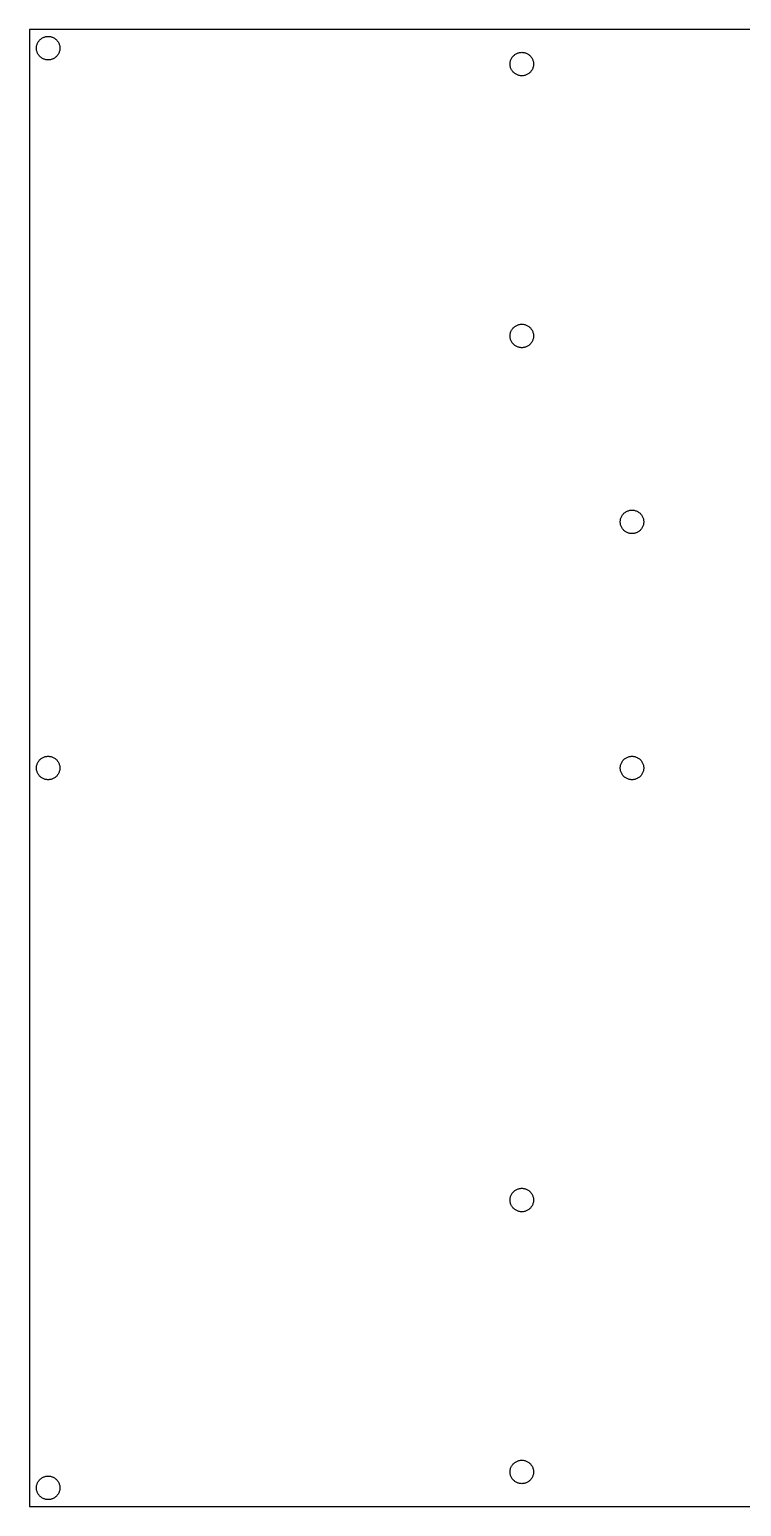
# Model space of a CAD drawing. Header units: metres. Extents: x 0 to 214, y 0 to 214.
# Drawn here: x 0 to 103.2, y 0 to 214 of the extents above; entities that cross this region are included whole.
import ezdxf

# ---------------------------------------------------------------- set-up
doc = ezdxf.new("R2010")
doc.units = ezdxf.units.M

msp = doc.modelspace()

# ---------------------------------------------------------------- linework, layer by layer
for p, q in [((214, 214), (0, 214)), ((0, 214), (0, 0)), ((1.08319, 211.825), (1.11937, 211.926)), ((1.11937, 211.926), (1.16179, 212.024)), ((1.16179, 212.024), (1.21027, 212.119)), ((1.21027, 212.119), (1.26463, 212.211)), ((1.26463, 212.211), (1.32466, 212.299)), ((1.32466, 212.299), (1.39012, 212.384)), ((1.39012, 212.384), (1.46074, 212.464)), ((1.46074, 212.464), (1.53625, 212.539)), ((1.53625, 212.539), (1.61638, 212.61)), ((1.61638, 212.61), (1.70076, 212.675)), ((1.70076, 212.675), (1.78909, 212.735)), ((1.78909, 212.735), (1.88101, 212.79)), ((1.88101, 212.79), (1.97617, 212.838)), ((1.97617, 212.838), (2.07419, 212.881)), ((2.07419, 212.881), (2.17467, 212.917)), ((2.17467, 212.917), (2.27722, 212.947)), ((2.27722, 212.947), (2.38144, 212.97)), ((2.38144, 212.97), (2.48692, 212.987)), ((2.48692, 212.987), (2.59325, 212.997)), ((2.59325, 212.997), (2.7, 213)), ((2.7, 213), (2.80673, 212.997)), ((2.80673, 212.997), (2.91306, 212.987)), ((2.91306, 212.987), (3.01854, 212.97)), ((3.01854, 212.97), (3.12277, 212.947)), ((3.12277, 212.947), (3.22533, 212.917)), ((3.22533, 212.917), (3.32581, 212.881)), ((3.32581, 212.881), (3.42381, 212.838)), ((3.42381, 212.838), (3.51897, 212.79)), ((3.51897, 212.79), (3.6109, 212.735)), ((3.6109, 212.735), (3.69923, 212.675)), ((3.69923, 212.675), (3.78362, 212.61)), ((3.78362, 212.61), (3.86372, 212.539)), ((3.86372, 212.539), (3.93924, 212.464)), ((3.93924, 212.464), (4.00987, 212.384)), ((4.00987, 212.384), (4.07532, 212.299)), ((4.07532, 212.299), (4.13535, 212.211)), ((4.13535, 212.211), (4.18971, 212.119)), ((4.18971, 212.119), (4.2382, 212.024)), ((4.2382, 212.024), (4.28061, 211.926)), ((4.28061, 211.926), (4.31679, 211.825)), ((1, 211.3), (1.00334, 211.407)), ((1.00334, 211.193), (1, 211.3)), ((1.00334, 211.407), (1.0134, 211.513)), ((1.0134, 211.087), (1.00334, 211.193)), ((1.0134, 211.513), (1.03011, 211.619)), ((1.03011, 210.981), (1.0134, 211.087)), ((1.03011, 211.619), (1.05341, 211.723)), ((1.05341, 210.877), (1.03011, 210.981)), ((1.05341, 211.723), (1.08319, 211.825)), ((1.08319, 210.775), (1.05341, 210.877)), ((1.11937, 210.674), (1.08319, 210.775)), ((1.16179, 210.576), (1.11937, 210.674)), ((1.21027, 210.481), (1.16179, 210.576)), ((1.26463, 210.389), (1.21027, 210.481)), ((1.32466, 210.301), (1.26463, 210.389)), ((1.39012, 210.216), (1.32466, 210.301)), ((1.46074, 210.136), (1.39012, 210.216)), ((1.53625, 210.061), (1.46074, 210.136)), ((1.61638, 209.99), (1.53625, 210.061)), ((1.70076, 209.925), (1.61638, 209.99)), ((1.78909, 209.865), (1.70076, 209.925)), ((1.88101, 209.81), (1.78909, 209.865)), ((1.97617, 209.762), (1.88101, 209.81)), ((2.07419, 209.719), (1.97617, 209.762)), ((3.42381, 209.762), (3.32581, 209.719)), ((3.51897, 209.81), (3.42381, 209.762)), ((3.6109, 209.865), (3.51897, 209.81)), ((3.69923, 209.925), (3.6109, 209.865)), ((3.78362, 209.99), (3.69923, 209.925)), ((3.86372, 210.061), (3.78362, 209.99)), ((3.93924, 210.136), (3.86372, 210.061)), ((4.00987, 210.216), (3.93924, 210.136)), ((4.07532, 210.301), (4.00987, 210.216)), ((4.13535, 210.389), (4.07532, 210.301)), ((4.18971, 210.481), (4.13535, 210.389)), ((4.2382, 210.576), (4.18971, 210.481)), ((4.28061, 210.674), (4.2382, 210.576)), ((4.31679, 210.775), (4.28061, 210.674)), ((4.31679, 211.825), (4.34659, 211.723)), ((4.34659, 210.877), (4.31679, 210.775)), ((4.34659, 211.723), (4.36989, 211.619)), ((4.36989, 210.981), (4.34659, 210.877)), ((4.36989, 211.619), (4.38658, 211.513)), ((4.38658, 211.087), (4.36989, 210.981)), ((4.38658, 211.513), (4.39664, 211.407)), ((4.39664, 211.193), (4.38658, 211.087)), ((4.39664, 211.407), (4.39999, 211.3)), ((4.39999, 211.3), (4.39664, 211.193)), ((69.7527, 209.626), (69.7951, 209.724)), ((69.7951, 209.724), (69.8436, 209.819)), ((69.8436, 209.819), (69.898, 209.911)), ((69.898, 209.911), (69.958, 209.999)), ((69.958, 209.999), (70.0235, 210.084)), ((70.0235, 210.084), (70.0941, 210.164)), ((70.0941, 210.164), (70.1696, 210.239)), ((70.1696, 210.239), (70.2497, 210.31)), ((70.2497, 210.31), (70.3341, 210.375)), ((70.3341, 210.375), (70.4224, 210.435)), ((70.4224, 210.435), (70.5143, 210.49)), ((70.5143, 210.49), (70.6095, 210.538)), ((70.6095, 210.538), (70.7075, 210.581)), ((70.7075, 210.581), (70.808, 210.617)), ((70.808, 210.617), (70.9106, 210.647)), ((70.9106, 210.647), (71.0148, 210.67)), ((71.0148, 210.67), (71.1203, 210.687)), ((71.1203, 210.687), (71.2266, 210.697)), ((71.2266, 210.697), (71.3333, 210.7)), ((71.3333, 210.7), (71.4401, 210.697)), ((71.4401, 210.697), (71.5464, 210.687)), ((71.5464, 210.687), (71.6519, 210.67)), ((71.6519, 210.67), (71.7561, 210.647)), ((71.7561, 210.647), (71.8587, 210.617)), ((71.8587, 210.617), (71.9591, 210.581)), ((71.9591, 210.581), (72.0571, 210.538)), ((72.0571, 210.538), (72.1523, 210.49)), ((72.1523, 210.49), (72.2442, 210.435)), ((72.2442, 210.435), (72.3326, 210.375)), ((72.3326, 210.375), (72.4169, 210.31)), ((72.4169, 210.31), (72.4971, 210.239)), ((72.4971, 210.239), (72.5726, 210.164)), ((72.5726, 210.164), (72.6432, 210.084)), ((72.6432, 210.084), (72.7086, 209.999)), ((72.7086, 209.999), (72.7687, 209.911)), ((72.7687, 209.911), (72.823, 209.819)), ((72.823, 209.819), (72.8715, 209.724)), ((72.8715, 209.724), (72.9139, 209.626)), ((2.17467, 209.683), (2.07419, 209.719)), ((2.27722, 209.653), (2.17467, 209.683)), ((2.38144, 209.63), (2.27722, 209.653)), ((2.48692, 209.613), (2.38144, 209.63)), ((2.59325, 209.603), (2.48692, 209.613)), ((2.7, 209.6), (2.59325, 209.603)), ((2.80673, 209.603), (2.7, 209.6)), ((2.91306, 209.613), (2.80673, 209.603)), ((3.01854, 209.63), (2.91306, 209.613)), ((3.12277, 209.653), (3.01854, 209.63)), ((3.22533, 209.683), (3.12277, 209.653)), ((3.32581, 209.719), (3.22533, 209.683)), ((69.6333, 209), (69.6367, 209.107)), ((69.6367, 208.893), (69.6333, 209)), ((69.6367, 209.107), (69.6467, 209.213)), ((69.6467, 208.787), (69.6367, 208.893)), ((69.6467, 209.213), (69.6634, 209.319)), ((69.6634, 208.681), (69.6467, 208.787)), ((69.6634, 209.319), (69.6867, 209.423)), ((69.6867, 208.577), (69.6634, 208.681)), ((69.6867, 209.423), (69.7165, 209.525)), ((69.7165, 208.475), (69.6867, 208.577)), ((69.7165, 209.525), (69.7527, 209.626)), ((69.7527, 208.374), (69.7165, 208.475)), ((69.7951, 208.276), (69.7527, 208.374)), ((69.8436, 208.181), (69.7951, 208.276)), ((69.898, 208.089), (69.8436, 208.181)), ((69.958, 208.001), (69.898, 208.089)), ((70.0235, 207.916), (69.958, 208.001)), ((70.0941, 207.836), (70.0235, 207.916)), ((70.1696, 207.761), (70.0941, 207.836)), ((70.2497, 207.69), (70.1696, 207.761)), ((70.3341, 207.625), (70.2497, 207.69)), ((70.4224, 207.565), (70.3341, 207.625)), ((72.3326, 207.625), (72.2442, 207.565)), ((72.4169, 207.69), (72.3326, 207.625)), ((72.4971, 207.761), (72.4169, 207.69)), ((72.5726, 207.836), (72.4971, 207.761)), ((72.6432, 207.916), (72.5726, 207.836)), ((72.7086, 208.001), (72.6432, 207.916)), ((72.7687, 208.089), (72.7086, 208.001)), ((72.823, 208.181), (72.7687, 208.089)), ((72.8715, 208.276), (72.823, 208.181)), ((72.9139, 208.374), (72.8715, 208.276)), ((72.9139, 209.626), (72.9501, 209.525)), ((72.9501, 208.475), (72.9139, 208.374)), ((72.9501, 209.525), (72.9799, 209.423)), ((72.9799, 208.577), (72.9501, 208.475)), ((72.9799, 209.423), (73.0032, 209.319)), ((73.0032, 208.681), (72.9799, 208.577)), ((73.0032, 209.319), (73.0199, 209.213)), ((73.0199, 208.787), (73.0032, 208.681)), ((73.0199, 209.213), (73.03, 209.107)), ((73.03, 208.893), (73.0199, 208.787)), ((73.03, 209.107), (73.0333, 209)), ((73.0333, 209), (73.03, 208.893)), ((70.5143, 207.51), (70.4224, 207.565)), ((70.6095, 207.462), (70.5143, 207.51)), ((70.7075, 207.419), (70.6095, 207.462)), ((70.808, 207.383), (70.7075, 207.419)), ((70.9106, 207.353), (70.808, 207.383)), ((71.0148, 207.33), (70.9106, 207.353)), ((71.1203, 207.313), (71.0148, 207.33)), ((71.2266, 207.303), (71.1203, 207.313)), ((71.3333, 207.3), (71.2266, 207.303)), ((71.4401, 207.303), (71.3333, 207.3)), ((71.5464, 207.313), (71.4401, 207.303)), ((71.6519, 207.33), (71.5464, 207.313)), ((71.7561, 207.353), (71.6519, 207.33)), ((71.8587, 207.383), (71.7561, 207.353)), ((71.9591, 207.419), (71.8587, 207.383)), ((72.0571, 207.462), (71.9591, 207.419)), ((72.1523, 207.51), (72.0571, 207.462)), ((72.2442, 207.565), (72.1523, 207.51)), ((70.7075, 171.181), (70.808, 171.217)), ((70.808, 171.217), (70.9106, 171.247)), ((70.9106, 171.247), (71.0148, 171.27)), ((71.0148, 171.27), (71.1203, 171.287)), ((71.1203, 171.287), (71.2266, 171.297)), ((71.2266, 171.297), (71.3333, 171.3)), ((71.3333, 171.3), (71.4401, 171.297)), ((71.4401, 171.297), (71.5464, 171.287)), ((71.5464, 171.287), (71.6519, 171.27)), ((71.6519, 171.27), (71.7561, 171.247)), ((71.7561, 171.247), (71.8587, 171.217)), ((71.8587, 171.217), (71.9591, 171.181)), ((69.6333, 169.6), (69.6367, 169.707)), ((69.6367, 169.493), (69.6333, 169.6)), ((69.6367, 169.707), (69.6467, 169.813)), ((69.6467, 169.387), (69.6367, 169.493)), ((69.6467, 169.813), (69.6634, 169.919)), ((69.6634, 169.281), (69.6467, 169.387)), ((69.6634, 169.919), (69.6867, 170.023)), ((69.6867, 169.177), (69.6634, 169.281)), ((69.6867, 170.023), (69.7165, 170.125)), ((69.7165, 169.075), (69.6867, 169.177)), ((69.7165, 170.125), (69.7527, 170.226)), ((69.7527, 168.974), (69.7165, 169.075)), ((69.7527, 170.226), (69.7951, 170.324)), ((69.7951, 170.324), (69.8436, 170.419)), ((69.8436, 170.419), (69.898, 170.511)), ((69.898, 170.511), (69.958, 170.599)), ((69.958, 170.599), (70.0235, 170.684)), ((70.0235, 170.684), (70.0941, 170.764)), ((70.0941, 170.764), (70.1696, 170.839)), ((70.1696, 170.839), (70.2497, 170.91)), ((70.2497, 170.91), (70.3341, 170.975)), ((70.3341, 170.975), (70.4224, 171.035)), ((70.4224, 171.035), (70.5143, 171.09)), ((70.5143, 171.09), (70.6095, 171.138)), ((70.6095, 171.138), (70.7075, 171.181)), ((71.9591, 171.181), (72.0571, 171.138)), ((72.0571, 171.138), (72.1523, 171.09)), ((72.1523, 171.09), (72.2442, 171.035)), ((72.2442, 171.035), (72.3326, 170.975)), ((72.3326, 170.975), (72.4169, 170.91)), ((72.4169, 170.91), (72.4971, 170.839)), ((72.4971, 170.839), (72.5726, 170.764)), ((72.5726, 170.764), (72.6432, 170.684)), ((72.6432, 170.684), (72.7086, 170.599)), ((72.7086, 170.599), (72.7687, 170.511)), ((72.7687, 170.511), (72.823, 170.419)), ((72.823, 170.419), (72.8715, 170.324)), ((72.8715, 170.324), (72.9139, 170.226)), ((72.9139, 170.226), (72.9501, 170.125)), ((72.9501, 169.075), (72.9139, 168.974)), ((72.9501, 170.125), (72.9799, 170.023)), ((72.9799, 169.177), (72.9501, 169.075)), ((72.9799, 170.023), (73.0032, 169.919)), ((73.0032, 169.281), (72.9799, 169.177)), ((73.0032, 169.919), (73.0199, 169.813)), ((73.0199, 169.387), (73.0032, 169.281)), ((73.0199, 169.813), (73.03, 169.707)), ((73.03, 169.493), (73.0199, 169.387)), ((73.03, 169.707), (73.0333, 169.6)), ((73.0333, 169.6), (73.03, 169.493)), ((69.7951, 168.876), (69.7527, 168.974)), ((69.8436, 168.781), (69.7951, 168.876)), ((69.898, 168.689), (69.8436, 168.781)), ((69.958, 168.601), (69.898, 168.689)), ((70.0235, 168.516), (69.958, 168.601)), ((70.0941, 168.436), (70.0235, 168.516)), ((70.1696, 168.361), (70.0941, 168.436)), ((70.2497, 168.29), (70.1696, 168.361)), ((70.3341, 168.225), (70.2497, 168.29)), ((70.4224, 168.165), (70.3341, 168.225)), ((70.5143, 168.11), (70.4224, 168.165)), ((70.6095, 168.062), (70.5143, 168.11)), ((70.7075, 168.019), (70.6095, 168.062)), ((70.808, 167.983), (70.7075, 168.019)), ((70.9106, 167.953), (70.808, 167.983)), ((71.0148, 167.93), (70.9106, 167.953)), ((71.1203, 167.913), (71.0148, 167.93)), ((71.2266, 167.903), (71.1203, 167.913)), ((71.3333, 167.9), (71.2266, 167.903)), ((71.4401, 167.903), (71.3333, 167.9)), ((71.5464, 167.913), (71.4401, 167.903)), ((71.6519, 167.93), (71.5464, 167.913)), ((71.7561, 167.953), (71.6519, 167.93)), ((71.8587, 167.983), (71.7561, 167.953)), ((71.9591, 168.019), (71.8587, 167.983)), ((72.0571, 168.062), (71.9591, 168.019)), ((72.1523, 168.11), (72.0571, 168.062)), ((72.2442, 168.165), (72.1523, 168.11)), ((72.3326, 168.225), (72.2442, 168.165)), ((72.4169, 168.29), (72.3326, 168.225)), ((72.4971, 168.361), (72.4169, 168.29)), ((72.5726, 168.436), (72.4971, 168.361)), ((72.6432, 168.516), (72.5726, 168.436)), ((72.7086, 168.601), (72.6432, 168.516)), ((72.7687, 168.689), (72.7086, 168.601)), ((72.823, 168.781), (72.7687, 168.689)), ((72.8715, 168.876), (72.823, 168.781)), ((72.9139, 168.974), (72.8715, 168.876)), ((85.7194, 143.292), (85.7618, 143.39)), ((85.7618, 143.39), (85.8103, 143.486)), ((85.8103, 143.486), (85.8646, 143.578)), ((85.8646, 143.578), (85.9247, 143.666)), ((85.9247, 143.666), (85.9901, 143.75)), ((85.9901, 143.75), (86.0607, 143.83)), ((86.0607, 143.83), (86.1363, 143.906)), ((86.1363, 143.906), (86.2164, 143.977)), ((86.2164, 143.977), (86.3008, 144.042)), ((86.3008, 144.042), (86.3891, 144.102)), ((86.3891, 144.102), (86.481, 144.156)), ((86.481, 144.156), (86.5762, 144.205)), ((86.5762, 144.205), (86.6742, 144.247)), ((86.6742, 144.247), (86.7747, 144.283)), ((86.7747, 144.283), (86.8772, 144.313)), ((86.8772, 144.313), (86.9814, 144.337)), ((86.9814, 144.337), (87.0869, 144.353)), ((87.0869, 144.353), (87.1933, 144.363)), ((87.1933, 144.363), (87.3, 144.367)), ((87.3, 144.367), (87.4067, 144.363)), ((87.4067, 144.363), (87.5131, 144.353)), ((87.5131, 144.353), (87.6185, 144.337)), ((87.6185, 144.337), (87.7228, 144.313)), ((87.7228, 144.313), (87.8253, 144.283)), ((87.8253, 144.283), (87.9258, 144.247)), ((87.9258, 144.247), (88.0238, 144.205)), ((88.0238, 144.205), (88.119, 144.156)), ((88.119, 144.156), (88.2109, 144.102)), ((88.2109, 144.102), (88.2992, 144.042)), ((88.2992, 144.042), (88.3836, 143.977)), ((88.3836, 143.977), (88.4637, 143.906)), ((88.4637, 143.906), (88.5392, 143.83)), ((88.5392, 143.83), (88.6099, 143.75)), ((88.6099, 143.75), (88.6753, 143.666)), ((88.6753, 143.666), (88.7354, 143.578)), ((88.7354, 143.578), (88.7897, 143.486)), ((88.7897, 143.486), (88.8382, 143.39)), ((88.8382, 143.39), (88.8806, 143.292)), ((85.6, 142.667), (85.6033, 142.773)), ((85.6033, 142.56), (85.6, 142.667)), ((85.6033, 142.773), (85.6134, 142.88)), ((85.6134, 142.454), (85.6033, 142.56)), ((85.6134, 142.88), (85.6301, 142.985)), ((85.6301, 142.348), (85.6134, 142.454)), ((85.6301, 142.985), (85.6534, 143.089)), ((85.6534, 142.244), (85.6301, 142.348)), ((85.6534, 143.089), (85.6832, 143.192)), ((85.6832, 142.141), (85.6534, 142.244)), ((85.6832, 143.192), (85.7194, 143.292)), ((85.7194, 142.041), (85.6832, 142.141)), ((85.7618, 141.943), (85.7194, 142.041)), ((85.8103, 141.848), (85.7618, 141.943)), ((85.8646, 141.756), (85.8103, 141.848)), ((85.9247, 141.667), (85.8646, 141.756)), ((85.9901, 141.583), (85.9247, 141.667)), ((86.0607, 141.503), (85.9901, 141.583)), ((86.1363, 141.427), (86.0607, 141.503)), ((86.2164, 141.357), (86.1363, 141.427)), ((86.3008, 141.291), (86.2164, 141.357)), ((86.3891, 141.231), (86.3008, 141.291)), ((88.2992, 141.291), (88.2109, 141.231)), ((88.3836, 141.357), (88.2992, 141.291)), ((88.4637, 141.427), (88.3836, 141.357)), ((88.5392, 141.503), (88.4637, 141.427)), ((88.6099, 141.583), (88.5392, 141.503)), ((88.6753, 141.667), (88.6099, 141.583)), ((88.7354, 141.756), (88.6753, 141.667)), ((88.7897, 141.848), (88.7354, 141.756)), ((88.8382, 141.943), (88.7897, 141.848)), ((88.8806, 142.041), (88.8382, 141.943)), ((88.8806, 143.292), (88.9168, 143.192)), ((88.9168, 142.141), (88.8806, 142.041)), ((88.9168, 143.192), (88.9466, 143.089)), ((88.9466, 142.244), (88.9168, 142.141)), ((88.9466, 143.089), (88.9699, 142.985)), ((88.9699, 142.348), (88.9466, 142.244)), ((88.9699, 142.985), (88.9866, 142.88)), ((88.9866, 142.454), (88.9699, 142.348)), ((88.9866, 142.88), (88.9966, 142.773)), ((88.9966, 142.56), (88.9866, 142.454)), ((88.9966, 142.773), (89, 142.667)), ((89, 142.667), (88.9966, 142.56)), ((86.481, 141.177), (86.3891, 141.231)), ((86.5762, 141.128), (86.481, 141.177)), ((86.6742, 141.086), (86.5762, 141.128)), ((86.7747, 141.05), (86.6742, 141.086)), ((86.8772, 141.02), (86.7747, 141.05)), ((86.9814, 140.997), (86.8772, 141.02)), ((87.0869, 140.98), (86.9814, 140.997)), ((87.1933, 140.97), (87.0869, 140.98)), ((87.3, 140.967), (87.1933, 140.97)), ((87.4067, 140.97), (87.3, 140.967)), ((87.5131, 140.98), (87.4067, 140.97)), ((87.6185, 140.997), (87.5131, 140.98)), ((87.7228, 141.02), (87.6185, 140.997)), ((87.8253, 141.05), (87.7228, 141.02)), ((87.9258, 141.086), (87.8253, 141.05)), ((88.0238, 141.128), (87.9258, 141.086)), ((88.119, 141.177), (88.0238, 141.128)), ((88.2109, 141.231), (88.119, 141.177)), ((1, 107), (1.00334, 107.107)), ((1.00334, 106.893), (1, 107)), ((1.00334, 107.107), (1.0134, 107.213)), ((1.0134, 107.213), (1.03011, 107.319)), ((1.03011, 107.319), (1.05341, 107.423)), ((1.05341, 107.423), (1.08319, 107.525)), ((1.08319, 107.525), (1.11937, 107.626)), ((1.11937, 107.626), (1.16179, 107.724)), ((1.16179, 107.724), (1.21027, 107.819)), ((1.21027, 107.819), (1.26463, 107.911)), ((1.26463, 107.911), (1.32466, 107.999)), ((1.32466, 107.999), (1.39012, 108.084)), ((1.39012, 108.084), (1.46074, 108.164)), ((1.46074, 108.164), (1.53625, 108.239)), ((1.53625, 108.239), (1.61638, 108.31)), ((1.61638, 108.31), (1.70076, 108.375)), ((1.70076, 108.375), (1.78909, 108.435)), ((1.78909, 108.435), (1.88101, 108.49)), ((1.88101, 108.49), (1.97617, 108.538)), ((1.97617, 108.538), (2.07419, 108.581)), ((2.07419, 108.581), (2.17467, 108.617)), ((2.17467, 108.617), (2.27722, 108.647)), ((2.27722, 108.647), (2.38144, 108.67)), ((2.38144, 108.67), (2.48692, 108.687)), ((2.48692, 108.687), (2.59325, 108.697)), ((2.59325, 108.697), (2.7, 108.7)), ((2.7, 108.7), (2.80673, 108.697)), ((2.80673, 108.697), (2.91306, 108.687)), ((2.91306, 108.687), (3.01854, 108.67)), ((3.01854, 108.67), (3.12277, 108.647)), ((3.12277, 108.647), (3.22533, 108.617)), ((3.22533, 108.617), (3.32581, 108.581)), ((3.32581, 108.581), (3.42381, 108.538)), ((3.42381, 108.538), (3.51897, 108.49)), ((3.51897, 108.49), (3.6109, 108.435)), ((3.6109, 108.435), (3.69923, 108.375)), ((3.69923, 108.375), (3.78362, 108.31)), ((3.78362, 108.31), (3.86372, 108.239)), ((3.86372, 108.239), (3.93924, 108.164)), ((3.93924, 108.164), (4.00987, 108.084)), ((4.00987, 108.084), (4.07532, 107.999)), ((4.07532, 107.999), (4.13535, 107.911)), ((4.13535, 107.911), (4.18971, 107.819)), ((4.18971, 107.819), (4.2382, 107.724)), ((4.2382, 107.724), (4.28061, 107.626)), ((4.28061, 107.626), (4.31679, 107.525)), ((4.31679, 107.525), (4.34659, 107.423)), ((4.34659, 107.423), (4.36989, 107.319)), ((4.36989, 107.319), (4.38658, 107.213)), ((4.38658, 107.213), (4.39664, 107.107)), ((4.39664, 107.107), (4.39999, 107)), ((4.39999, 107), (4.39664, 106.893)), ((85.6, 107), (85.6033, 107.107)), ((85.6033, 106.893), (85.6, 107)), ((85.6033, 107.107), (85.6134, 107.213)), ((85.6134, 107.213), (85.6301, 107.319)), ((85.6301, 107.319), (85.6534, 107.423)), ((85.6534, 107.423), (85.6832, 107.525)), ((85.6832, 107.525), (85.7194, 107.626)), ((85.7194, 107.626), (85.7618, 107.724)), ((85.7618, 107.724), (85.8103, 107.819)), ((85.8103, 107.819), (85.8646, 107.911)), ((85.8646, 107.911), (85.9247, 107.999)), ((85.9247, 107.999), (85.9901, 108.084)), ((85.9901, 108.084), (86.0607, 108.164)), ((86.0607, 108.164), (86.1363, 108.239)), ((86.1363, 108.239), (86.2164, 108.31)), ((86.2164, 108.31), (86.3008, 108.375)), ((86.3008, 108.375), (86.3891, 108.435)), ((86.3891, 108.435), (86.481, 108.49)), ((86.481, 108.49), (86.5762, 108.538)), ((86.5762, 108.538), (86.6742, 108.581)), ((86.6742, 108.581), (86.7747, 108.617)), ((86.7747, 108.617), (86.8772, 108.647)), ((86.8772, 108.647), (86.9814, 108.67)), ((86.9814, 108.67), (87.0869, 108.687)), ((87.0869, 108.687), (87.1933, 108.697)), ((87.1933, 108.697), (87.3, 108.7)), ((87.3, 108.7), (87.4067, 108.697)), ((87.4067, 108.697), (87.5131, 108.687)), ((87.5131, 108.687), (87.6185, 108.67)), ((87.6185, 108.67), (87.7228, 108.647)), ((87.7228, 108.647), (87.8253, 108.617)), ((87.8253, 108.617), (87.9258, 108.581)), ((87.9258, 108.581), (88.0238, 108.538)), ((88.0238, 108.538), (88.119, 108.49)), ((88.119, 108.49), (88.2109, 108.435)), ((88.2109, 108.435), (88.2992, 108.375)), ((88.2992, 108.375), (88.3836, 108.31)), ((88.3836, 108.31), (88.4637, 108.239)), ((88.4637, 108.239), (88.5392, 108.164)), ((88.5392, 108.164), (88.6099, 108.084)), ((88.6099, 108.084), (88.6753, 107.999)), ((88.6753, 107.999), (88.7354, 107.911)), ((88.7354, 107.911), (88.7897, 107.819)), ((88.7897, 107.819), (88.8382, 107.724)), ((88.8382, 107.724), (88.8806, 107.626)), ((88.8806, 107.626), (88.9168, 107.525)), ((88.9168, 107.525), (88.9466, 107.423)), ((88.9466, 107.423), (88.9699, 107.319)), ((88.9699, 107.319), (88.9866, 107.213)), ((88.9866, 107.213), (88.9966, 107.107)), ((88.9966, 107.107), (89, 107)), ((89, 107), (88.9966, 106.893)), ((1.0134, 106.787), (1.00334, 106.893)), ((1.03011, 106.681), (1.0134, 106.787)), ((1.05341, 106.577), (1.03011, 106.681)), ((1.08319, 106.475), (1.05341, 106.577)), ((1.11937, 106.374), (1.08319, 106.475)), ((1.16179, 106.276), (1.11937, 106.374)), ((1.21027, 106.181), (1.16179, 106.276)), ((1.26463, 106.089), (1.21027, 106.181)), ((1.32466, 106.001), (1.26463, 106.089)), ((1.39012, 105.916), (1.32466, 106.001)), ((1.46074, 105.836), (1.39012, 105.916)), ((1.53625, 105.761), (1.46074, 105.836)), ((1.61638, 105.69), (1.53625, 105.761)), ((1.70076, 105.625), (1.61638, 105.69)), ((1.78909, 105.565), (1.70076, 105.625)), ((1.88101, 105.51), (1.78909, 105.565)), ((1.97617, 105.462), (1.88101, 105.51)), ((2.07419, 105.419), (1.97617, 105.462)), ((2.17467, 105.383), (2.07419, 105.419)), ((2.27722, 105.353), (2.17467, 105.383)), ((2.38144, 105.33), (2.27722, 105.353)), ((2.48692, 105.313), (2.38144, 105.33)), ((2.59325, 105.303), (2.48692, 105.313)), ((2.7, 105.3), (2.59325, 105.303)), ((2.80673, 105.303), (2.7, 105.3)), ((2.91306, 105.313), (2.80673, 105.303)), ((3.01854, 105.33), (2.91306, 105.313)), ((3.12277, 105.353), (3.01854, 105.33)), ((3.22533, 105.383), (3.12277, 105.353)), ((3.32581, 105.419), (3.22533, 105.383)), ((3.42381, 105.462), (3.32581, 105.419)), ((3.51897, 105.51), (3.42381, 105.462)), ((3.6109, 105.565), (3.51897, 105.51)), ((3.69923, 105.625), (3.6109, 105.565)), ((3.78362, 105.69), (3.69923, 105.625)), ((3.86372, 105.761), (3.78362, 105.69)), ((3.93924, 105.836), (3.86372, 105.761)), ((4.00987, 105.916), (3.93924, 105.836)), ((4.07532, 106.001), (4.00987, 105.916)), ((4.13535, 106.089), (4.07532, 106.001)), ((4.18971, 106.181), (4.13535, 106.089)), ((4.2382, 106.276), (4.18971, 106.181)), ((4.28061, 106.374), (4.2382, 106.276)), ((4.31679, 106.475), (4.28061, 106.374)), ((4.34659, 106.577), (4.31679, 106.475)), ((4.36989, 106.681), (4.34659, 106.577)), ((4.38658, 106.787), (4.36989, 106.681)), ((4.39664, 106.893), (4.38658, 106.787)), ((85.6134, 106.787), (85.6033, 106.893)), ((85.6301, 106.681), (85.6134, 106.787)), ((85.6534, 106.577), (85.6301, 106.681)), ((85.6832, 106.475), (85.6534, 106.577)), ((85.7194, 106.374), (85.6832, 106.475)), ((85.7618, 106.276), (85.7194, 106.374)), ((85.8103, 106.181), (85.7618, 106.276)), ((85.8646, 106.089), (85.8103, 106.181)), ((85.9247, 106.001), (85.8646, 106.089)), ((85.9901, 105.916), (85.9247, 106.001)), ((86.0607, 105.836), (85.9901, 105.916)), ((86.1363, 105.761), (86.0607, 105.836)), ((86.2164, 105.69), (86.1363, 105.761)), ((86.3008, 105.625), (86.2164, 105.69)), ((86.3891, 105.565), (86.3008, 105.625)), ((86.481, 105.51), (86.3891, 105.565)), ((86.5762, 105.462), (86.481, 105.51)), ((86.6742, 105.419), (86.5762, 105.462)), ((86.7747, 105.383), (86.6742, 105.419)), ((86.8772, 105.353), (86.7747, 105.383)), ((86.9814, 105.33), (86.8772, 105.353)), ((87.0869, 105.313), (86.9814, 105.33)), ((87.1933, 105.303), (87.0869, 105.313)), ((87.3, 105.3), (87.1933, 105.303)), ((87.4067, 105.303), (87.3, 105.3)), ((87.5131, 105.313), (87.4067, 105.303)), ((87.6185, 105.33), (87.5131, 105.313)), ((87.7228, 105.353), (87.6185, 105.33)), ((87.8253, 105.383), (87.7228, 105.353)), ((87.9258, 105.419), (87.8253, 105.383)), ((88.0238, 105.462), (87.9258, 105.419)), ((88.119, 105.51), (88.0238, 105.462)), ((88.2109, 105.565), (88.119, 105.51)), ((88.2992, 105.625), (88.2109, 105.565)), ((88.3836, 105.69), (88.2992, 105.625)), ((88.4637, 105.761), (88.3836, 105.69)), ((88.5392, 105.836), (88.4637, 105.761)), ((88.6099, 105.916), (88.5392, 105.836)), ((88.6753, 106.001), (88.6099, 105.916)), ((88.7354, 106.089), (88.6753, 106.001)), ((88.7897, 106.181), (88.7354, 106.089)), ((88.8382, 106.276), (88.7897, 106.181)), ((88.8806, 106.374), (88.8382, 106.276)), ((88.9168, 106.475), (88.8806, 106.374)), ((88.9466, 106.577), (88.9168, 106.475)), ((88.9699, 106.681), (88.9466, 106.577)), ((88.9866, 106.787), (88.9699, 106.681)), ((88.9966, 106.893), (88.9866, 106.787)), ((69.7165, 44.9253), (69.7527, 45.0258)), ((69.7527, 45.0258), (69.7951, 45.1238)), ((69.7951, 45.1238), (69.8436, 45.219)), ((69.8436, 45.219), (69.898, 45.3109)), ((69.898, 45.3109), (69.958, 45.3992)), ((69.958, 45.3992), (70.0235, 45.4836)), ((70.0235, 45.4836), (70.0941, 45.5637)), ((70.0941, 45.5637), (70.1696, 45.6392)), ((70.1696, 45.6392), (70.2497, 45.7099)), ((70.2497, 45.7099), (70.3341, 45.7753)), ((70.3341, 45.7753), (70.4224, 45.8353)), ((70.4224, 45.8353), (70.5143, 45.8897)), ((70.5143, 45.8897), (70.6095, 45.9382)), ((70.6095, 45.9382), (70.7075, 45.9806)), ((70.7075, 45.9806), (70.808, 46.0168)), ((70.808, 46.0168), (70.9106, 46.0466)), ((70.9106, 46.0466), (71.0148, 46.0699)), ((71.0148, 46.0699), (71.1203, 46.0866)), ((71.1203, 46.0866), (71.2266, 46.0966)), ((71.2266, 46.0966), (71.3333, 46.1)), ((71.3333, 46.1), (71.4401, 46.0966)), ((71.4401, 46.0966), (71.5464, 46.0866)), ((71.5464, 46.0866), (71.6519, 46.0699)), ((71.6519, 46.0699), (71.7561, 46.0466)), ((71.7561, 46.0466), (71.8587, 46.0168)), ((71.8587, 46.0168), (71.9591, 45.9806)), ((71.9591, 45.9806), (72.0571, 45.9382)), ((72.0571, 45.9382), (72.1523, 45.8897)), ((72.1523, 45.8897), (72.2442, 45.8353)), ((72.2442, 45.8353), (72.3326, 45.7753)), ((72.3326, 45.7753), (72.4169, 45.7099)), ((72.4169, 45.7099), (72.4971, 45.6392)), ((72.4971, 45.6392), (72.5726, 45.5637)), ((72.5726, 45.5637), (72.6432, 45.4836)), ((72.6432, 45.4836), (72.7086, 45.3992)), ((72.7086, 45.3992), (72.7687, 45.3109)), ((72.7687, 45.3109), (72.823, 45.219)), ((72.823, 45.219), (72.8715, 45.1238)), ((72.8715, 45.1238), (72.9139, 45.0258)), ((72.9139, 45.0258), (72.9501, 44.9253)), ((69.6333, 44.4), (69.6367, 44.5067)), ((69.6367, 44.2932), (69.6333, 44.4)), ((69.6367, 44.5067), (69.6467, 44.6131)), ((69.6467, 44.1869), (69.6367, 44.2932)), ((69.6467, 44.6131), (69.6634, 44.7185)), ((69.6634, 44.0815), (69.6467, 44.1869)), ((69.6634, 44.7185), (69.6867, 44.8228)), ((69.6867, 43.9772), (69.6634, 44.0815)), ((69.6867, 44.8228), (69.7165, 44.9253)), ((69.7165, 43.8747), (69.6867, 43.9772)), ((69.7527, 43.7742), (69.7165, 43.8747)), ((69.7951, 43.6762), (69.7527, 43.7742)), ((69.8436, 43.581), (69.7951, 43.6762)), ((69.898, 43.4891), (69.8436, 43.581)), ((69.958, 43.4008), (69.898, 43.4891)), ((70.0235, 43.3164), (69.958, 43.4008)), ((70.0941, 43.2363), (70.0235, 43.3164)), ((70.1696, 43.1608), (70.0941, 43.2363)), ((70.2497, 43.0901), (70.1696, 43.1608)), ((70.3341, 43.0247), (70.2497, 43.0901)), ((70.4224, 42.9646), (70.3341, 43.0247)), ((70.5143, 42.9103), (70.4224, 42.9646)), ((70.6095, 42.8618), (70.5143, 42.9103)), ((70.7075, 42.8194), (70.6095, 42.8618)), ((70.808, 42.7832), (70.7075, 42.8194)), ((71.9591, 42.8194), (71.8587, 42.7832)), ((72.0571, 42.8618), (71.9591, 42.8194)), ((72.1523, 42.9103), (72.0571, 42.8618)), ((72.2442, 42.9646), (72.1523, 42.9103)), ((72.3326, 43.0247), (72.2442, 42.9646)), ((72.4169, 43.0901), (72.3326, 43.0247)), ((72.4971, 43.1608), (72.4169, 43.0901)), ((72.5726, 43.2363), (72.4971, 43.1608)), ((72.6432, 43.3164), (72.5726, 43.2363)), ((72.7086, 43.4008), (72.6432, 43.3164)), ((72.7687, 43.4891), (72.7086, 43.4008)), ((72.823, 43.581), (72.7687, 43.4891)), ((72.8715, 43.6762), (72.823, 43.581)), ((72.9139, 43.7742), (72.8715, 43.6762)), ((72.9501, 43.8747), (72.9139, 43.7742)), ((72.9501, 44.9253), (72.9799, 44.8228)), ((72.9799, 43.9772), (72.9501, 43.8747)), ((72.9799, 44.8228), (73.0032, 44.7185)), ((73.0032, 44.0815), (72.9799, 43.9772)), ((73.0032, 44.7185), (73.0199, 44.6131)), ((73.0199, 44.1869), (73.0032, 44.0815)), ((73.0199, 44.6131), (73.03, 44.5067)), ((73.03, 44.2932), (73.0199, 44.1869)), ((73.03, 44.5067), (73.0333, 44.4)), ((73.0333, 44.4), (73.03, 44.2932)), ((70.9106, 42.7534), (70.808, 42.7832)), ((71.0148, 42.7301), (70.9106, 42.7534)), ((71.1203, 42.7134), (71.0148, 42.7301)), ((71.2266, 42.7034), (71.1203, 42.7134)), ((71.3333, 42.7), (71.2266, 42.7034)), ((71.4401, 42.7034), (71.3333, 42.7)), ((71.5464, 42.7134), (71.4401, 42.7034)), ((71.6519, 42.7301), (71.5464, 42.7134)), ((71.7561, 42.7534), (71.6519, 42.7301)), ((71.8587, 42.7832), (71.7561, 42.7534)), ((70.3341, 6.37532), (70.4224, 6.43535)), ((70.4224, 6.43535), (70.5143, 6.48972)), ((70.5143, 6.48972), (70.6095, 6.53819)), ((70.6095, 6.53819), (70.7075, 6.58061)), ((70.7075, 6.58061), (70.808, 6.61679)), ((70.808, 6.61679), (70.9106, 6.64659)), ((70.9106, 6.64659), (71.0148, 6.66988)), ((71.0148, 6.66988), (71.1203, 6.68658)), ((71.1203, 6.68658), (71.2266, 6.69664)), ((71.2266, 6.69664), (71.3333, 6.7)), ((71.3333, 6.7), (71.4401, 6.69664)), ((71.4401, 6.69664), (71.5464, 6.68658)), ((71.5464, 6.68658), (71.6519, 6.66988)), ((71.6519, 6.66988), (71.7561, 6.64659)), ((71.7561, 6.64659), (71.8587, 6.61679)), ((71.8587, 6.61679), (71.9591, 6.58061)), ((71.9591, 6.58061), (72.0571, 6.53819)), ((72.0571, 6.53819), (72.1523, 6.48972)), ((72.1523, 6.48972), (72.2442, 6.43535)), ((72.2442, 6.43535), (72.3326, 6.37532)), ((1.97617, 4.2382), (2.07419, 4.28061)), ((2.07419, 4.28061), (2.17467, 4.31679)), ((2.17467, 4.31679), (2.27722, 4.34659)), ((2.27722, 4.34659), (2.38144, 4.36989)), ((2.38144, 4.36989), (2.48692, 4.38658)), ((2.48692, 4.38658), (2.59325, 4.39664)), ((2.59325, 4.39664), (2.7, 4.39999)), ((2.7, 4.39999), (2.80673, 4.39664)), ((2.80673, 4.39664), (2.91306, 4.38658)), ((2.91306, 4.38658), (3.01854, 4.36989)), ((3.01854, 4.36989), (3.12277, 4.34659)), ((3.12277, 4.34659), (3.22533, 4.31679)), ((3.22533, 4.31679), (3.32581, 4.28061)), ((3.32581, 4.28061), (3.42381, 4.2382)), ((69.6333, 5), (69.6367, 5.10674)), ((69.6367, 4.89325), (69.6333, 5)), ((69.6367, 5.10674), (69.6467, 5.21306)), ((69.6467, 4.78693), (69.6367, 4.89325)), ((69.6467, 5.21306), (69.6634, 5.31854)), ((69.6634, 4.68144), (69.6467, 4.78693)), ((69.6634, 5.31854), (69.6867, 5.42276)), ((69.6867, 4.57722), (69.6634, 4.68144)), ((69.6867, 5.42276), (69.7165, 5.52531)), ((69.7165, 4.47467), (69.6867, 4.57722)), ((69.7165, 5.52531), (69.7527, 5.62581)), ((69.7527, 4.37418), (69.7165, 4.47467)), ((69.7527, 5.62581), (69.7951, 5.72382)), ((69.7951, 4.27617), (69.7527, 4.37418)), ((69.7951, 5.72382), (69.8436, 5.81897)), ((69.8436, 5.81897), (69.898, 5.9109)), ((69.898, 5.9109), (69.958, 5.99922)), ((69.958, 5.99922), (70.0235, 6.08362)), ((70.0235, 6.08362), (70.0941, 6.16373)), ((70.0941, 6.16373), (70.1696, 6.23924)), ((70.1696, 6.23924), (70.2497, 6.30986)), ((70.2497, 6.30986), (70.3341, 6.37532)), ((72.3326, 6.37532), (72.4169, 6.30986)), ((72.4169, 6.30986), (72.4971, 6.23924)), ((72.4971, 6.23924), (72.5726, 6.16373)), ((72.5726, 6.16373), (72.6432, 6.08362)), ((72.6432, 6.08362), (72.7086, 5.99922)), ((72.7086, 5.99922), (72.7687, 5.9109)), ((72.7687, 5.9109), (72.823, 5.81897)), ((72.823, 5.81897), (72.8715, 5.72382)), ((72.8715, 5.72382), (72.9139, 5.62581)), ((72.9139, 4.37418), (72.8715, 4.27617)), ((72.9139, 5.62581), (72.9501, 5.52531)), ((72.9501, 4.47467), (72.9139, 4.37418)), ((72.9501, 5.52531), (72.9799, 5.42276)), ((72.9799, 4.57722), (72.9501, 4.47467)), ((72.9799, 5.42276), (73.0032, 5.31854)), ((73.0032, 4.68144), (72.9799, 4.57722)), ((73.0032, 5.31854), (73.0199, 5.21306)), ((73.0199, 4.78693), (73.0032, 4.68144)), ((73.0199, 5.21306), (73.03, 5.10674)), ((73.03, 4.89325), (73.0199, 4.78693)), ((73.03, 5.10674), (73.0333, 5)), ((73.0333, 5), (73.03, 4.89325)), ((1, 2.7), (1.00334, 2.80673)), ((1.00334, 2.59325), (1, 2.7)), ((1.00334, 2.80673), (1.0134, 2.91306)), ((1.0134, 2.48692), (1.00334, 2.59325)), ((1.0134, 2.91306), (1.03011, 3.01854)), ((1.03011, 2.38144), (1.0134, 2.48692)), ((1.03011, 3.01854), (1.05341, 3.12277)), ((1.05341, 2.27722), (1.03011, 2.38144)), ((1.05341, 3.12277), (1.08319, 3.22533)), ((1.08319, 2.17467), (1.05341, 2.27722)), ((1.08319, 3.22533), (1.11937, 3.32581)), ((1.11937, 2.07419), (1.08319, 2.17467)), ((1.11937, 3.32581), (1.16179, 3.42381)), ((1.16179, 3.42381), (1.21027, 3.51897)), ((1.21027, 3.51897), (1.26463, 3.6109)), ((1.26463, 3.6109), (1.32466, 3.69923)), ((1.32466, 3.69923), (1.39012, 3.78362)), ((1.39012, 3.78362), (1.46074, 3.86372)), ((1.46074, 3.86372), (1.53625, 3.93924)), ((1.53625, 3.93924), (1.61638, 4.00987)), ((1.61638, 4.00987), (1.70076, 4.07532)), ((1.70076, 4.07532), (1.78909, 4.13535)), ((1.78909, 4.13535), (1.88101, 4.18971)), ((1.88101, 4.18971), (1.97617, 4.2382)), ((3.42381, 4.2382), (3.51897, 4.18971)), ((3.51897, 4.18971), (3.6109, 4.13535)), ((3.6109, 4.13535), (3.69923, 4.07532)), ((3.69923, 4.07532), (3.78362, 4.00987)), ((3.78362, 4.00987), (3.86372, 3.93924)), ((3.86372, 3.93924), (3.93924, 3.86372)), ((3.93924, 3.86372), (4.00987, 3.78362)), ((4.00987, 3.78362), (4.07532, 3.69923)), ((4.07532, 3.69923), (4.13535, 3.6109)), ((4.13535, 3.6109), (4.18971, 3.51897)), ((4.18971, 3.51897), (4.2382, 3.42381)), ((4.2382, 3.42381), (4.28061, 3.32581)), ((4.28061, 3.32581), (4.31679, 3.22533)), ((4.31679, 2.17467), (4.28061, 2.07419)), ((4.31679, 3.22533), (4.34659, 3.12277)), ((4.34659, 2.27722), (4.31679, 2.17467)), ((4.34659, 3.12277), (4.36989, 3.01854)), ((4.36989, 2.38144), (4.34659, 2.27722)), ((4.36989, 3.01854), (4.38658, 2.91306)), ((4.38658, 2.48692), (4.36989, 2.38144)), ((4.38658, 2.91306), (4.39664, 2.80673)), ((4.39664, 2.59325), (4.38658, 2.48692)), ((4.39664, 2.80673), (4.39999, 2.7)), ((4.39999, 2.7), (4.39664, 2.59325)), ((69.8436, 4.18102), (69.7951, 4.27617)), ((69.898, 4.08908), (69.8436, 4.18102)), ((69.958, 4.00076), (69.898, 4.08908)), ((70.0235, 3.91637), (69.958, 4.00076)), ((70.0941, 3.83626), (70.0235, 3.91637)), ((70.1696, 3.76074), (70.0941, 3.83626)), ((70.2497, 3.69012), (70.1696, 3.76074)), ((70.3341, 3.62466), (70.2497, 3.69012)), ((70.4224, 3.56464), (70.3341, 3.62466)), ((70.5143, 3.51027), (70.4224, 3.56464)), ((70.6095, 3.46179), (70.5143, 3.51027)), ((70.7075, 3.41937), (70.6095, 3.46179)), ((70.808, 3.38319), (70.7075, 3.41937)), ((70.9106, 3.35339), (70.808, 3.38319)), ((71.0148, 3.33011), (70.9106, 3.35339)), ((71.1203, 3.3134), (71.0148, 3.33011)), ((71.2266, 3.30334), (71.1203, 3.3134)), ((71.3333, 3.29999), (71.2266, 3.30334)), ((71.4401, 3.30334), (71.3333, 3.29999)), ((71.5464, 3.3134), (71.4401, 3.30334)), ((71.6519, 3.33011), (71.5464, 3.3134)), ((71.7561, 3.35339), (71.6519, 3.33011)), ((71.8587, 3.38319), (71.7561, 3.35339)), ((71.9591, 3.41937), (71.8587, 3.38319)), ((72.0571, 3.46179), (71.9591, 3.41937)), ((72.1523, 3.51027), (72.0571, 3.46179)), ((72.2442, 3.56464), (72.1523, 3.51027)), ((72.3326, 3.62466), (72.2442, 3.56464)), ((72.4169, 3.69012), (72.3326, 3.62466)), ((72.4971, 3.76074), (72.4169, 3.69012)), ((72.5726, 3.83626), (72.4971, 3.76074)), ((72.6432, 3.91637), (72.5726, 3.83626)), ((72.7086, 4.00076), (72.6432, 3.91637)), ((72.7687, 4.08908), (72.7086, 4.00076)), ((72.823, 4.18102), (72.7687, 4.08908)), ((72.8715, 4.27617), (72.823, 4.18102)), ((0, 0), (214, 0)), ((1.16179, 1.97617), (1.11937, 2.07419)), ((1.21027, 1.88101), (1.16179, 1.97617)), ((1.26463, 1.78909), (1.21027, 1.88101)), ((1.32466, 1.70076), (1.26463, 1.78909)), ((1.39012, 1.61638), (1.32466, 1.70076)), ((1.46074, 1.53625), (1.39012, 1.61638)), ((1.53625, 1.46074), (1.46074, 1.53625)), ((1.61638, 1.39012), (1.53625, 1.46074)), ((1.70076, 1.32466), (1.61638, 1.39012)), ((1.78909, 1.26463), (1.70076, 1.32466)), ((1.88101, 1.21027), (1.78909, 1.26463)), ((1.97617, 1.16179), (1.88101, 1.21027)), ((2.07419, 1.11937), (1.97617, 1.16179)), ((2.17467, 1.08319), (2.07419, 1.11937)), ((2.27722, 1.05341), (2.17467, 1.08319)), ((2.38144, 1.03011), (2.27722, 1.05341)), ((2.48692, 1.0134), (2.38144, 1.03011)), ((2.59325, 1.00334), (2.48692, 1.0134)), ((2.7, 1), (2.59325, 1.00334)), ((2.80673, 1.00334), (2.7, 1)), ((2.91306, 1.0134), (2.80673, 1.00334)), ((3.01854, 1.03011), (2.91306, 1.0134)), ((3.12277, 1.05341), (3.01854, 1.03011)), ((3.22533, 1.08319), (3.12277, 1.05341)), ((3.32581, 1.11937), (3.22533, 1.08319)), ((3.42381, 1.16179), (3.32581, 1.11937)), ((3.51897, 1.21027), (3.42381, 1.16179)), ((3.6109, 1.26463), (3.51897, 1.21027)), ((3.69923, 1.32466), (3.6109, 1.26463)), ((3.78362, 1.39012), (3.69923, 1.32466)), ((3.86372, 1.46074), (3.78362, 1.39012)), ((3.93924, 1.53625), (3.86372, 1.46074)), ((4.00987, 1.61638), (3.93924, 1.53625)), ((4.07532, 1.70076), (4.00987, 1.61638)), ((4.13535, 1.78909), (4.07532, 1.70076)), ((4.18971, 1.88101), (4.13535, 1.78909)), ((4.2382, 1.97617), (4.18971, 1.88101)), ((4.28061, 2.07419), (4.2382, 1.97617))]:
    msp.add_line(p, q)

doc.saveas('drawing.dxf')
